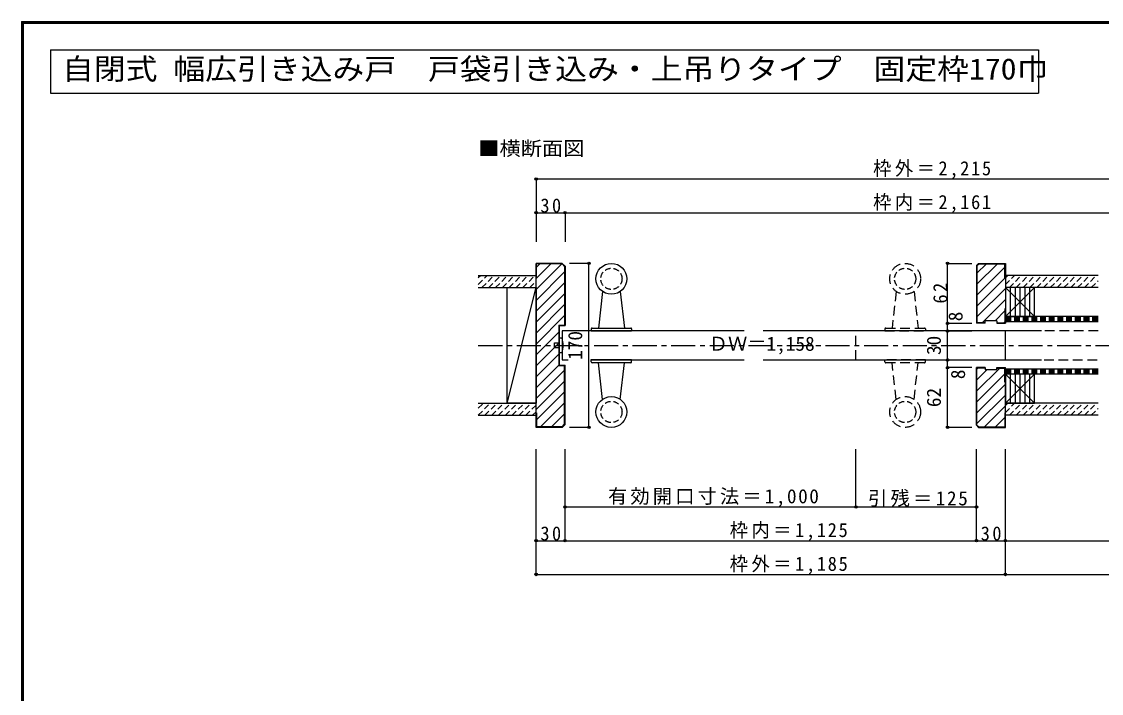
# Model space of a CAD drawing. Units: millimetres at full size, sheet at 1:5; details may follow other scales. Extents: x -973 to 977, y -718 to 696.
# Drawn here: x -973 to 146, y -1 to 696 of the extents above; entities that cross this region are included whole.
import ezdxf
from ezdxf.enums import TextEntityAlignment as Align

# ---------------------------------------------------------------- set-up
doc = ezdxf.new("R2010")
doc.units = ezdxf.units.MM
doc.header["$LTSCALE"] = 5
doc.header["$PDMODE"] = 32
doc.header["$PDSIZE"] = 2.5
for name, pattern in [('CHAIN1', [8, 5, -1, 1, -1]), ('DASHED1', [1.8, 1.2, -0.6]), ('DASHED2', [3, 2, -1])]:
    doc.linetypes.add(name, pattern=pattern)
for name, color, linetype in [('0-1_通り芯', 4, 'CHAIN1'), ('0-2_柱', 7, 'Continuous'), ('0-3_仕上げ', 2, 'Continuous'), ('0-4_枠', 3, 'Continuous'), ('0-5_ケーシング', 3, 'Continuous'), ('0-6_扉', 2, 'Continuous'), ('0-7_金物', 7, 'Continuous'), ('0-A_文字', 3, 'Continuous'), ('0-B_寸法', 7, 'Continuous'), ('0-C_ハッチ', 4, 'DASHED1'), ('F-1_枠', 6, 'Continuous')]:
    doc.layers.add(name, color=color, linetype=linetype)
doc.styles.add('ＭＳ ゴシック', font='')
doc.styles.get('ＭＳ ゴシック').set_extended_font_data('MS Gothic')

msp = doc.modelspace()

# ---------------------------------------------------------------- linework, layer by layer
at = {"layer": '0-1_通り芯'}
msp.add_line((-499.866, 360.167), (433.172, 360.167), dxfattribs=at)
at = {"layer": '0-2_柱', "color": 3}
for p, q in [((-469.866, 420.167), (-439.866, 420.167)), ((-469.866, 300.167), (-469.866, 420.167)), ((-439.866, 420.167), (-439.866, 300.167)), ((46.669, 390.167), (76.669, 390.167)), ((-439.866, 300.167), (-469.866, 300.167))]:
    msp.add_line(p, q, dxfattribs=at)
at = {"layer": '0-2_柱'}
for p, q in [((-469.866, 300.167), (-439.866, 420.167)), ((46.669, 420.167), (76.669, 390.167)), ((46.669, 390.167), (76.669, 420.167)), ((51.669, 420.167), (51.669, 390.167)), ((56.669, 420.167), (56.669, 390.167)), ((61.669, 420.167), (61.669, 390.167)), ((66.669, 420.167), (66.669, 390.167)), ((71.669, 420.167), (71.669, 390.167)), ((46.669, 330.167), (76.669, 300.167)), ((46.669, 300.167), (76.669, 330.167)), ((51.669, 330.167), (51.669, 300.167)), ((56.669, 330.167), (56.669, 300.167)), ((61.669, 330.167), (61.669, 300.167)), ((66.669, 330.167), (66.669, 300.167)), ((71.669, 330.167), (71.669, 300.167))]:
    msp.add_line(p, q, dxfattribs=at)
at = {"layer": '0-2_柱', "color": 3}
msp.add_lwpolyline([(76.669, 390.167), (76.669, 420.167), (46.669, 420.167), (46.669, 390.167)], dxfattribs=at)
msp.add_lwpolyline([(46.669, 300.167), (76.669, 300.167), (76.669, 330.167), (46.669, 330.167)], close=True, dxfattribs=at)
at = {"layer": '0-3_仕上げ'}
for p, q in [((-499.866, 432.667), (-439.866, 432.667)), ((142.663, 432.667), (46.669, 432.667)), ((142.663, 420.167), (46.669, 420.167)), ((142.663, 390.167), (46.669, 390.167)), ((142.663, 384.667), (46.669, 384.667)), ((142.663, 335.667), (46.669, 335.667)), ((142.663, 330.167), (46.669, 330.167)), ((-499.866, 300.167), (-439.866, 300.167)), ((142.663, 300.167), (46.669, 300.167)), ((142.663, 287.667), (46.669, 287.667))]:
    msp.add_line(p, q, dxfattribs=at)
for points in [[(-499.866, 420.167), (-439.866, 420.167), (-439.866, 432.667)], [(-499.866, 287.667), (-439.866, 287.667), (-439.866, 300.167)]]:
    msp.add_lwpolyline(points, dxfattribs=at)
at = {"layer": '0-4_枠'}
for p, q in [((-412.866, 445.167), (-439.866, 445.167)), ((-439.866, 275.167), (-439.866, 445.167)), ((-413.073, 444.667), (-439.366, 444.667)), ((-439.366, 430.167), (-439.366, 444.667)), ((-413.073, 444.667), (-410.366, 441.96)), ((-410.366, 441.96), (-410.366, 381.167)), ((16.669, 443.045), (16.669, 383.167)), ((17.169, 442.838), (18.997, 444.667)), ((17.169, 442.838), (17.169, 383.667)), ((18.997, 444.667), (46.169, 444.667)), ((46.169, 430.167), (46.169, 444.667)), ((46.669, 445.167), (46.669, 383.167)), ((-439.366, 430.167), (-439.866, 430.167)), ((46.669, 430.167), (46.169, 430.167)), ((46.169, 398.167), (46.169, 383.667)), ((46.669, 398.167), (46.169, 398.167)), ((-416.366, 381.167), (-416.366, 339.167)), ((-416.366, 381.167), (-410.366, 381.167)), ((-415.866, 380.667), (-409.866, 380.667)), ((25.669, 383.167), (16.669, 383.167)), ((25.669, 383.667), (17.169, 383.667)), ((37.669, 385.667), (25.669, 385.667)), ((25.669, 383.167), (25.669, 385.667)), ((37.669, 385.667), (37.669, 383.167)), ((37.669, 383.667), (46.169, 383.667)), ((37.669, 383.167), (46.669, 383.167)), ((-416.366, 339.167), (-410.366, 339.167)), ((-410.366, 278.374), (-410.366, 339.167)), ((25.669, 337.167), (16.669, 337.167)), ((16.669, 277.288), (16.669, 337.167)), ((25.669, 336.667), (17.169, 336.667)), ((17.169, 277.495), (17.169, 336.667)), ((25.669, 337.167), (25.669, 334.667)), ((37.669, 334.667), (37.669, 337.167)), ((37.669, 337.167), (46.669, 337.167)), ((37.669, 336.667), (46.169, 336.667)), ((46.169, 322.167), (46.169, 336.667)), ((46.669, 275.167), (46.669, 337.167)), ((37.669, 334.667), (25.669, 334.667)), ((46.669, 322.167), (46.169, 322.167)), ((-439.366, 290.167), (-439.866, 290.167)), ((-439.366, 290.167), (-439.366, 275.667)), ((46.169, 290.167), (46.169, 275.667)), ((46.669, 290.167), (46.169, 290.167)), ((-412.866, 275.167), (-439.866, 275.167)), ((-413.073, 275.667), (-439.366, 275.667)), ((-413.073, 275.667), (-410.366, 278.374)), ((17.169, 277.495), (18.997, 275.667)), ((18.997, 275.667), (46.169, 275.667))]:
    msp.add_line(p, q, dxfattribs=at)
for points in [[(-412.866, 445.167), (-409.866, 442.167), (-409.866, 380.667)], [(16.669, 443.045), (18.79, 445.167), (46.669, 445.167)], [(-415.866, 380.667), (-415.866, 339.667), (-409.866, 339.667)], [(-412.866, 275.167), (-409.866, 278.167), (-409.866, 339.667)], [(16.669, 277.288), (18.79, 275.167), (46.669, 275.167)]]:
    msp.add_lwpolyline(points, dxfattribs=at)
at = {"layer": '0-5_ケーシング'}
for p, q in [((-371.116, 416.112), (-375.366, 378.167)), ((-352.616, 416.112), (-348.366, 378.167)), ((-382.866, 377.167), (-382.866, 375.167)), ((-382.866, 375.167), (-340.866, 375.167)), ((-381.866, 378.167), (-341.866, 378.167)), ((-340.866, 377.167), (-340.866, 375.167)), ((-382.866, 343.167), (-382.866, 345.167)), ((-340.866, 345.167), (-382.866, 345.167)), ((-341.866, 342.167), (-381.866, 342.167)), ((-371.116, 304.222), (-375.366, 342.167)), ((-352.616, 304.222), (-348.366, 342.167)), ((-340.866, 343.167), (-340.866, 345.167))]:
    msp.add_line(p, q, dxfattribs=at)
at = {"layer": '0-5_ケーシング', "linetype": 'DASHED2'}
for p, q in [((-66.581, 416.112), (-70.831, 378.167)), ((-48.081, 416.112), (-43.831, 378.167)), ((-78.331, 377.167), (-78.331, 375.167)), ((-78.331, 375.167), (-36.331, 375.167)), ((-77.331, 378.167), (-37.331, 378.167)), ((-36.331, 377.167), (-36.331, 375.167)), ((-78.331, 343.167), (-78.331, 345.167)), ((-36.331, 345.167), (-78.331, 345.167)), ((-37.331, 342.167), (-77.331, 342.167)), ((-66.581, 304.222), (-70.831, 342.167)), ((-48.081, 304.222), (-43.831, 342.167)), ((-36.331, 343.167), (-36.331, 345.167))]:
    msp.add_line(p, q, dxfattribs=at)
at = {"layer": '0-5_ケーシング'}
for centre in [(-361.866, 429.167), (-361.866, 291.167)]:
    msp.add_circle(centre, 16, dxfattribs=at)
at = {"layer": '0-5_ケーシング', "linetype": 'DASHED1'}
for centre in [(-361.866, 429.167), (-57.331, 429.167), (-361.866, 291.167), (-57.331, 291.167)]:
    msp.add_circle(centre, 11, dxfattribs=at)
at = {"layer": '0-5_ケーシング', "linetype": 'DASHED2'}
for centre in [(-57.331, 429.167), (-57.331, 291.167)]:
    msp.add_circle(centre, 16, dxfattribs=at)
at = {"layer": '0-5_ケーシング'}
for centre, start, end in [((-381.866, 377.167), 90, 180), ((-341.866, 377.167), 0, 90), ((-381.866, 343.167), 180, 270), ((-341.866, 343.167), 270, 0)]:
    msp.add_arc(centre, 1, start, end, dxfattribs=at)
at = {"layer": '0-5_ケーシング', "linetype": 'DASHED2'}
for centre, start, end in [((-77.331, 377.167), 90, 180), ((-37.331, 377.167), 0, 90), ((-77.331, 343.167), 180, 270), ((-37.331, 343.167), 270, 0)]:
    msp.add_arc(centre, 1, start, end, dxfattribs=at)
at = {"layer": '0-6_扉', "color": 6}
for p, q in [((-412.866, 375.167), (-412.866, 345.167)), ((-224.357, 375.167), (-412.866, 375.167)), ((83.922, 375.167), (-204.357, 375.167)), ((46.669, 345.167), (46.669, 375.167)), ((-412.866, 345.167), (-406.571, 345.167)), ((-383.697, 345.167), (-224.357, 345.167)), ((-204.357, 345.167), (83.922, 345.167))]:
    msp.add_line(p, q, dxfattribs=at)
at = {"layer": '0-6_扉', "linetype": 'DASHED2'}
for p, q in [((-108.331, 345.167), (-108.331, 375.167)), ((142.663, 375.167), (-108.331, 375.167)), ((-108.331, 345.167), (142.663, 345.167))]:
    msp.add_line(p, q, dxfattribs=at)
at = {"layer": '0-7_金物'}
for p, q in [((-420.866, 357.667), (-420.866, 362.667)), ((-420.866, 362.667), (-415.866, 362.667)), ((-415.866, 357.667), (-420.866, 357.667)), ((-415.866, 352.667), (-412.866, 352.667))]:
    msp.add_line(p, q, dxfattribs=at)
msp.add_lwpolyline([(-412.866, 367.667), (-415.866, 367.667), (-415.866, 352.667)], dxfattribs=at)
msp.add_arc((-440.491, 360.167), 28.625, 344.81071, 15.18929, dxfattribs=at)
at = {"layer": '0-A_文字'}
for p, q in [((-943.333, 666.667), (-943.333, 621.667)), ((-943.333, 666.667), (80.952, 666.667)), ((80.952, 666.667), (80.952, 621.667)), ((-943.333, 621.667), (80.952, 621.667))]:
    msp.add_line(p, q, dxfattribs=at)
at = {"layer": '0-B_寸法', "color": 4}
for p, q in [((-439.866, 532.667), (-439.866, 467.667)), ((-439.866, 532.667), (378.204, 532.667)), ((-439.866, 497.667), (-409.866, 497.667)), ((-409.866, 497.667), (-409.866, 467.667)), ((-409.866, 497.667), (354.204, 497.667)), ((-385.207, 445.167), (-405.207, 445.167)), ((-385.207, 275.167), (-385.207, 445.167)), ((-13.378, 383.167), (-13.378, 445.167)), ((-13.378, 445.167), (11.668, 445.167)), ((-13.378, 375.167), (-13.378, 383.167)), ((-13.378, 383.167), (11.668, 383.167)), ((-13.378, 375.167), (11.668, 375.167)), ((-13.378, 275.167), (-13.378, 375.167)), ((-13.378, 345.167), (11.668, 345.167)), ((11.668, 337.167), (-13.378, 337.167)), ((-385.207, 275.167), (-405.207, 275.167)), ((11.668, 275.167), (-13.378, 275.167)), ((-439.866, 122.667), (-439.866, 252.667)), ((-409.866, 157.667), (-409.866, 252.667)), ((-108.331, 192.667), (-108.331, 252.667)), ((16.669, 157.667), (16.669, 252.667)), ((46.669, 122.667), (46.669, 252.667)), ((-409.866, 192.667), (-108.331, 192.667)), ((-108.331, 192.667), (16.669, 192.667)), ((-439.866, 157.667), (-409.866, 157.667)), ((-409.866, 157.667), (16.669, 157.667)), ((16.669, 157.667), (46.669, 157.667)), ((46.669, 157.667), (354.204, 157.667)), ((-439.866, 122.667), (46.669, 122.667)), ((46.669, 122.667), (378.204, 122.667))]:
    msp.add_line(p, q, dxfattribs=at)
at = {"layer": '0-B_寸法'}
for p in [(-439.866, 532.667), (-439.866, 497.667), (-409.866, 497.667), (-385.207, 445.167), (-13.378, 445.167), (-13.378, 383.167), (-13.378, 375.167), (-13.378, 345.167), (-13.378, 337.167), (-385.207, 275.167), (-13.378, 275.167), (-409.866, 192.667), (-108.331, 192.667), (16.669, 192.667), (-439.866, 157.667), (-409.866, 157.667), (16.669, 157.667), (46.669, 157.667), (-439.866, 122.667), (46.669, 122.667)]:
    msp.add_point(p, dxfattribs=at)
at = {"layer": '0-C_ハッチ', "linetype": 'Continuous'}
for p, q in [((-439.866, 429.458), (-424.658, 444.667)), ((-439.866, 418.145), (-413.344, 444.667)), ((-439.366, 441.272), (-435.972, 444.667)), ((26.962, 444.667), (17.169, 434.874)), ((38.275, 444.667), (17.169, 423.56)), ((46.169, 441.246), (17.169, 412.246)), ((-439.866, 406.831), (-410.366, 436.331)), ((46.169, 429.933), (17.169, 400.932)), ((-439.866, 395.517), (-410.366, 425.017)), ((46.669, 419.119), (17.169, 389.619)), ((-439.866, 384.204), (-410.366, 413.704)), ((46.669, 407.805), (22.53, 383.667)), ((-439.866, 372.89), (-410.366, 402.39)), ((46.169, 395.991), (35.844, 385.667)), ((-439.866, 361.576), (-410.366, 391.076)), ((46.169, 384.678), (45.158, 383.667)), ((-439.866, 350.262), (-416.366, 373.762)), ((-439.866, 338.949), (-416.366, 362.449)), ((-439.866, 327.635), (-416.366, 351.135)), ((-439.866, 316.321), (-416.366, 339.821)), ((17.169, 313.028), (40.807, 336.667)), ((17.169, 335.656), (18.18, 336.667)), ((-439.866, 305.008), (-410.366, 334.508)), ((17.169, 324.342), (27.493, 334.667)), ((17.169, 301.715), (46.169, 330.715)), ((-439.866, 293.694), (-410.366, 323.194)), ((17.169, 290.401), (46.669, 319.901)), ((-439.366, 282.88), (-410.366, 311.88)), ((17.169, 279.087), (46.669, 308.587)), ((-435.266, 275.667), (-410.366, 300.567)), ((25.062, 275.667), (46.169, 296.774)), ((-423.952, 275.667), (-410.366, 289.253)), ((36.376, 275.667), (46.169, 285.46))]:
    msp.add_line(p, q, dxfattribs=at)
at = {"layer": '0-C_ハッチ'}
for p, q in [((-499.866, 423.443), (-490.643, 432.667)), ((-499.866, 430.514), (-497.714, 432.667)), ((-496.071, 420.167), (-483.571, 432.667)), ((-489, 420.167), (-476.5, 432.667)), ((-481.929, 420.167), (-469.429, 432.667)), ((-474.858, 420.167), (-462.358, 432.667)), ((-467.787, 420.167), (-455.287, 432.667)), ((-460.716, 420.167), (-448.216, 432.667)), ((-453.645, 420.167), (-441.145, 432.667)), ((-446.574, 420.167), (-439.866, 426.874)), ((46.669, 430.204), (49.131, 432.667)), ((46.669, 423.133), (56.202, 432.667)), ((50.773, 420.167), (63.273, 432.667)), ((57.844, 420.167), (70.344, 432.667)), ((64.915, 420.167), (77.415, 432.667)), ((71.987, 420.167), (84.487, 432.667)), ((79.058, 420.167), (91.558, 432.667)), ((86.129, 420.167), (98.629, 432.667)), ((93.2, 420.167), (105.7, 432.667)), ((100.271, 420.167), (112.771, 432.667)), ((107.342, 420.167), (119.842, 432.667)), ((114.413, 420.167), (126.913, 432.667)), ((121.484, 420.167), (133.984, 432.667)), ((128.555, 420.167), (141.055, 432.667)), ((135.626, 420.167), (142.663, 427.203)), ((142.663, 388.792), (46.669, 388.792)), ((142.663, 387.417), (46.669, 387.417)), ((142.663, 386.042), (46.669, 386.042)), ((142.663, 334.292), (46.669, 334.292)), ((142.663, 332.917), (46.669, 332.917)), ((142.663, 331.542), (46.669, 331.542)), ((-499.866, 287.879), (-487.579, 300.167)), ((-499.866, 294.951), (-494.65, 300.167)), ((-493.008, 287.667), (-480.508, 300.167)), ((-485.937, 287.667), (-473.437, 300.167)), ((-478.866, 287.667), (-466.366, 300.167)), ((-471.795, 287.667), (-459.295, 300.167)), ((-464.724, 287.667), (-452.224, 300.167)), ((-457.653, 287.667), (-445.153, 300.167)), ((-450.582, 287.667), (-439.866, 298.382)), ((-443.511, 287.667), (-439.866, 291.311)), ((46.669, 297.704), (49.131, 300.167)), ((46.669, 290.633), (56.202, 300.167)), ((50.773, 287.667), (63.273, 300.167)), ((57.844, 287.667), (70.344, 300.167)), ((64.915, 287.667), (77.415, 300.167)), ((71.987, 287.667), (84.487, 300.167)), ((79.058, 287.667), (91.558, 300.167)), ((86.129, 287.667), (98.629, 300.167)), ((93.2, 287.667), (105.7, 300.167)), ((100.271, 287.667), (112.771, 300.167)), ((107.342, 287.667), (119.842, 300.167)), ((114.413, 287.667), (126.913, 300.167)), ((121.484, 287.667), (133.984, 300.167)), ((128.555, 287.667), (141.055, 300.167)), ((135.626, 287.667), (142.663, 294.703)), ((-439.866, 288.085), (-440.284, 287.667))]:
    msp.add_line(p, q, dxfattribs=at)
at = {"layer": 'F-1_枠'}
for p, q in [((-973.347, 695.833), (-973.347, -700.833)), ((-973.347, 695.833), (976.653, 695.833)), ((-973.347, 695), (976.653, 695)), ((-973.347, 694.167), (976.653, 694.167)), ((-972.514, 695.833), (-972.514, -700.833)), ((-971.68, 695.833), (-971.68, -700.833))]:
    msp.add_line(p, q, dxfattribs=at)

# ---------------------------------------------------------------- texts
at = {"layer": '0-A_文字', "style": 'ＭＳ ゴシック', "width": 1.1}
msp.add_text('自閉式 幅広引き込み戸\u3000戸袋引き込み・上吊りタイプ\u3000固定枠170巾', height=21.99, dxfattribs=at).set_placement((-931.458, 629.167), align=Align.BOTTOM_LEFT)
at = {"layer": '0-A_文字', "color": 7, "style": 'ＭＳ ゴシック', "width": 1.1}
msp.add_text('■横断面図', height=14.66, dxfattribs=at).set_placement((-499.866, 552.667), align=Align.BOTTOM_LEFT)
at = {"layer": '0-B_寸法', "style": 'ＭＳ ゴシック'}
for s, p in [('8', (6.622, 385.167)), ('170', (-387.707, 345.167)), ('30', (-15.878, 350.167)), ('8', (9.164, 325.167)), ('62', (-15.878, 296.167))]:
    msp.add_text(s, height=14.66, rotation=90, dxfattribs=at).set_placement(p, align=Align.BOTTOM_LEFT)
msp.add_text('ＤＷ＝1,158', height=14.66, dxfattribs=at).set_placement((-260.972, 350.167), align=Align.BOTTOM_LEFT)
at = {"layer": '0-B_寸法', "char_height": 14.66, "attachment_point": 7, "style": 'ＭＳ ゴシック'}
for s, insert in [('\\T1.19;\\W0.95;枠外＝2,215', (-90.581, 532.667)), ('\\T1.19;\\W0.95;枠内＝2,161', (-90.581, 497.667)), ('\\T1.27;\\W0.95;30', (-435.491, 497.667)), ('\\T1.16;有効開口寸法＝1,000', (-365.349, 192.667)), ('\\T1.17;引残＝125', (-95.831, 192.667)), ('\\T1.27;\\W0.95;30', (-435.491, 157.667)), ('\\T1.19;\\W0.95;枠内＝1,125', (-239.222, 157.667)), ('\\T1.27;\\W0.95;30', (21.044, 157.667)), ('\\T1.19;\\W0.95;枠外＝1,185', (-239.222, 122.667))]:
    msp.add_mtext(s, dxfattribs=dict(at, insert=insert))
at = {"layer": '0-B_寸法', "insert": (-13.378, 403.542), "char_height": 14.66, "attachment_point": 7, "rotation": 90, "style": 'ＭＳ ゴシック'}
msp.add_mtext('\\T1.27;\\W0.95;62', dxfattribs=at)

doc.saveas('drawing.dxf')
